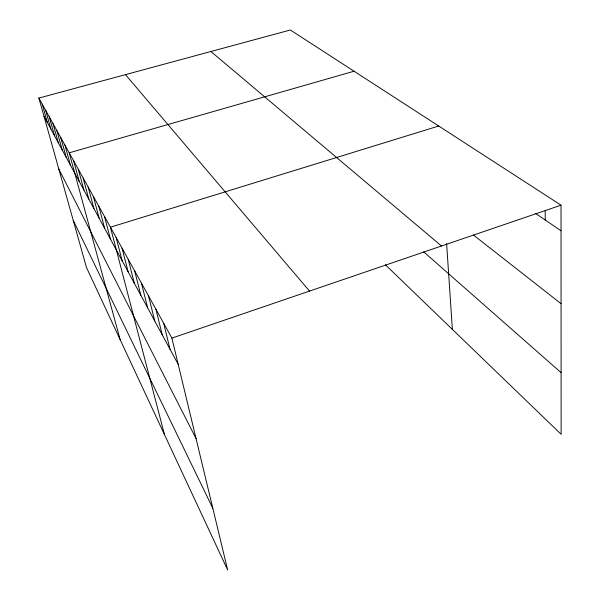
<?xml version="1.0" encoding="UTF-8"?>
<svg xmlns="http://www.w3.org/2000/svg" width="600" height="600" viewBox="0 0 600 600"><rect width="100%" height="100%" fill="white"/><g stroke="black" fill="none" stroke-linecap="round" stroke-linejoin="round"><path stroke-width="0.9" d="M561.023 205.178L290.362 30L38.873 98.07L171.892 338.093L561.023 205.178L561.127 434.287L385.395 264.78M438.72 126.023L110.438 227.205L164.498 434.67M354.06 71.227L69.21 152.82L120.165 339.683M535.447 213.33L561.03 230.798M473.347 234.952L561.067 303.697M210.915 51.502L441.502 246M423.645 251.798L561.097 372.645M125.49 74.625L309.517 291.082M43.987 116.28L178.208 364.358M58.823 169.087L196.072 438.638M73.245 220.41L212.812 508.26M38.873 98.07L86.475 267.495L227.663 570L171.892 338.093M45.682 110.355L50.903 129.06M42.218 104.115L47.385 122.565M52.972 123.51L58.297 142.725M49.26 116.82L54.532 135.773M56.812 130.44L62.19 149.925M64.927 145.08L70.418 165.127M60.795 137.625L66.233 157.387M78.3 169.208L83.955 190.148M73.665 160.86L79.267 181.485M83.115 177.9L88.823 199.147M88.133 186.953L93.892 208.522M93.352 196.38L99.172 218.28M98.805 206.212L104.677 228.458M104.498 216.48L110.422 239.07M116.123 237.465L122.145 260.745M122.047 248.153L128.123 271.778M128.235 259.312L134.347 283.29M134.692 270.975L140.85 295.312M141.45 283.17L147.653 307.875M148.53 295.935L154.762 321.022M155.94 309.315L162.21 334.785M163.718 323.347L170.01 349.215M446.618 243.615L452.377 329.392M545.175 210.69L545.265 220.028"/></g></svg>
